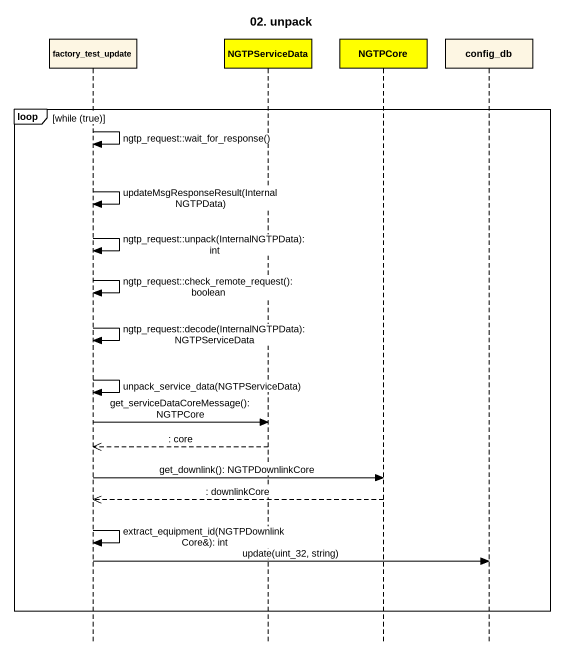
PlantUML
@startuml
title 02. unpack
hide footbox
participant factory_test_update
participant NGTPServiceData #FFFF00
participant NGTPCore #FFFF00
participant config_db

loop while (true)
  factory_test_update -> factory_test_update : ngtp_request::wait_for_response()
  factory_test_update -> factory_test_update : updateMsgResponseResult(InternalNGTPData)
  factory_test_update -> factory_test_update : ngtp_request::unpack(InternalNGTPData): int
  factory_test_update -> factory_test_update : ngtp_request::check_remote_request(): boolean
  factory_test_update -> factory_test_update : ngtp_request::decode(InternalNGTPData): NGTPServiceData
  factory_test_update -> factory_test_update : unpack_service_data(NGTPServiceData)
  factory_test_update -> NGTPServiceData : get_serviceDataCoreMessage(): NGTPCore
  NGTPServiceData -->> factory_test_update : : core
  factory_test_update -> NGTPCore : get_downlink(): NGTPDownlinkCore
  NGTPCore -->> factory_test_update : : downlinkCore
  factory_test_update -> factory_test_update : extract_equipment_id(NGTPDownlinkCore&): int
  factory_test_update -> config_db : update(uint_32, string)
end
@enduml
